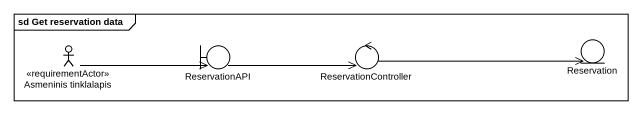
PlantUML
@startuml
mainframe sd Get reservation data
entity Reservation
actor "Asmeninis tinklalapis" as Asmeninis_tinklalapis <<requirementActor>>
boundary ReservationAPI
control ReservationController
Asmeninis_tinklalapis -right-> ReservationAPI
ReservationAPI -right-> ReservationController
ReservationController -right-> Reservation
@enduml
